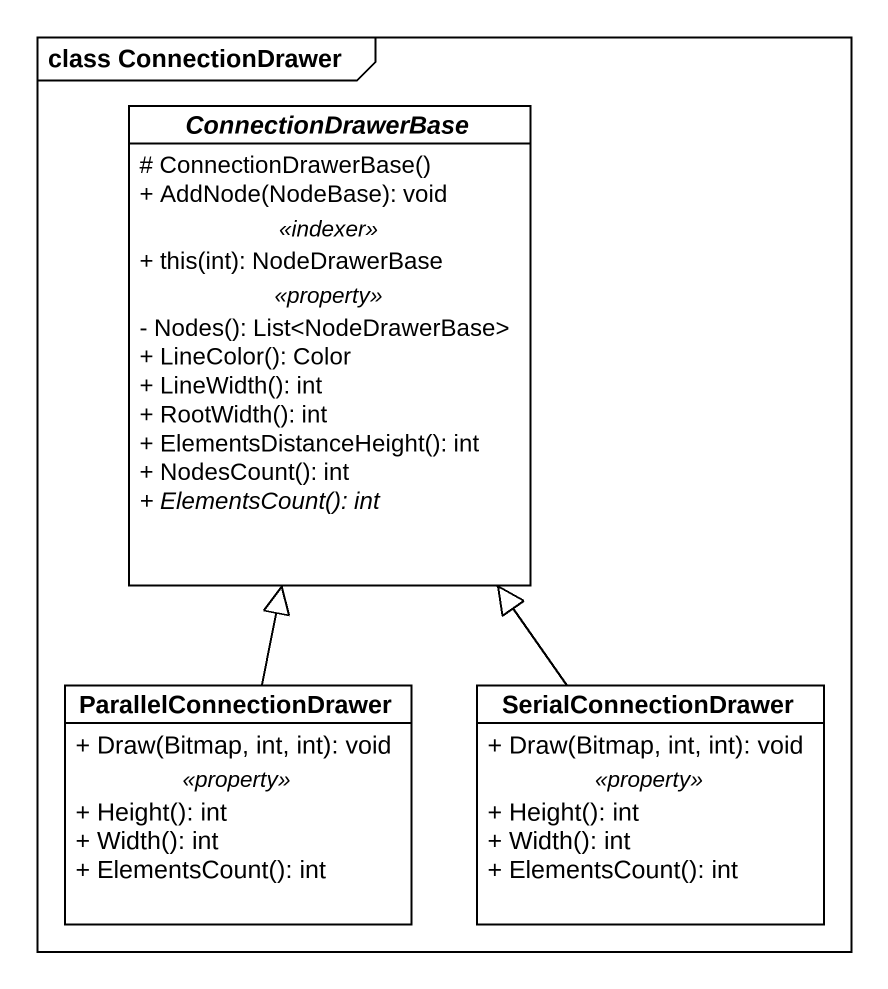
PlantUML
@startuml
mainframe class ConnectionDrawer
hide circle
hide empty members
skinparam classAttributeIconSize 0
abstract class ConnectionDrawerBase {
  # ConnectionDrawerBase()
  + AddNode(NodeBase): void
  .. <<indexer>> ..
  + this(int): NodeDrawerBase
  .. <<property>> ..
  - Nodes(): List<NodeDrawerBase>
  + LineColor(): Color
  + LineWidth(): int
  + RootWidth(): int
  + ElementsDistanceHeight(): int
  + NodesCount(): int
  {abstract} + ElementsCount(): int
}
class ParallelConnectionDrawer {
  + Draw(Bitmap, int, int): void
  .. <<property>> ..
  + Height(): int
  + Width(): int
  + ElementsCount(): int
}
class SerialConnectionDrawer {
  + Draw(Bitmap, int, int): void
  .. <<property>> ..
  + Height(): int
  + Width(): int
  + ElementsCount(): int
}
ParallelConnectionDrawer -up-|> ConnectionDrawerBase
SerialConnectionDrawer -up-|> ConnectionDrawerBase
@enduml
